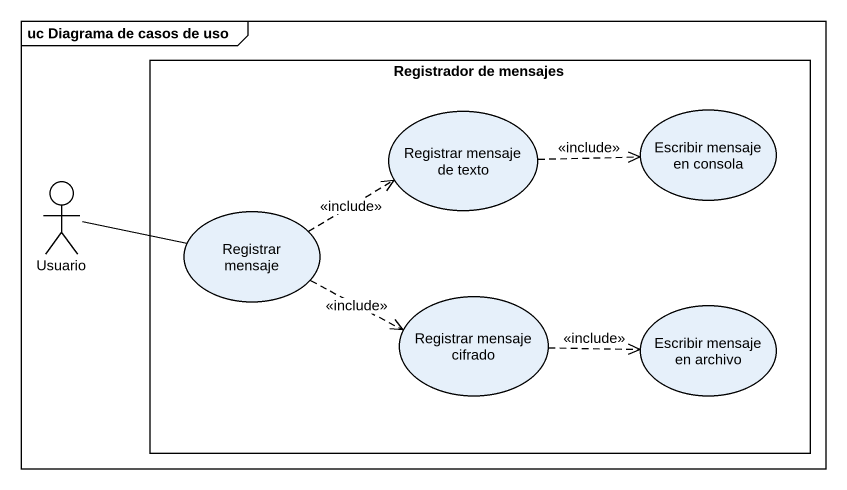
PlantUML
@startuml
mainframe uc Diagrama de casos de uso
rectangle "Registrador de mensajes" as Registrador_de_mensajes {
  usecase "Registrar mensaje de texto" as Registrar_mensaje_de_texto
  usecase "Escribir mensaje en consola" as Escribir_mensaje_en_consola
  usecase "Registrar mensaje" as Registrar_mensaje
  usecase "Registrar mensaje cifrado" as Registrar_mensaje_cifrado
  usecase "Escribir mensaje en archivo" as Escribir_mensaje_en_archivo
}
actor Usuario
Registrar_mensaje_de_texto .right.> Escribir_mensaje_en_consola : <<include>>
Usuario -right- Registrar_mensaje
Registrar_mensaje .right.> Registrar_mensaje_de_texto : <<include>>
Registrar_mensaje .right.> Registrar_mensaje_cifrado : <<include>>
Registrar_mensaje_cifrado .right.> Escribir_mensaje_en_archivo : <<include>>
@enduml
